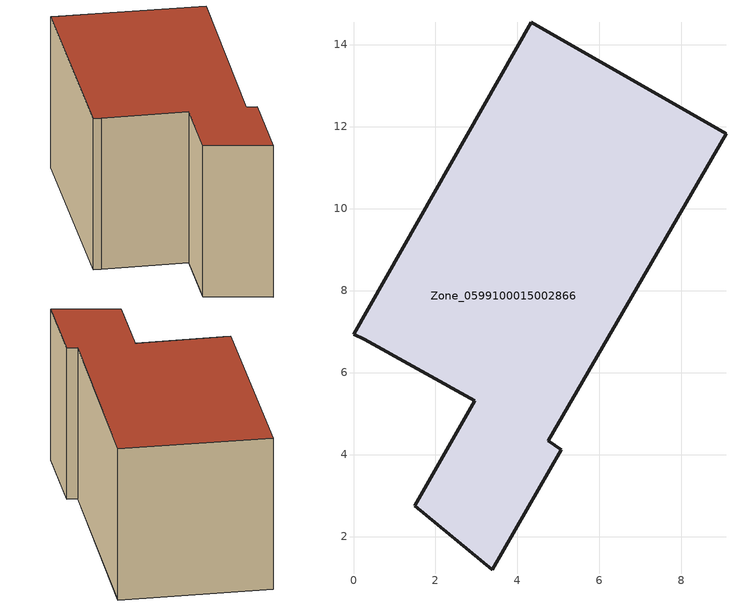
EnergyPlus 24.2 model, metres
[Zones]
Zone_0599100015002866
 floor ground (C_G): 3.38,1.2 1.5,2.75 2.96,5.31 0.27,6.81 0,6.93 4.33,14.54 9.09,11.83 4.75,4.34 5.07,4.12 z0.9
 wall outside (C_F): 4.75,4.34 9.09,11.83 4.33,14.54 0,6.93 0.27,6.81 2.96,5.31 1.5,2.75 3.38,1.2 5.07,4.12 4.75,4.34 z0.9:6.64
 roof outside (C_R): 1.5,2.75 3.38,1.2 5.07,4.12 4.75,4.34 9.09,11.83 4.33,14.54 0,6.93 0.27,6.81 2.96,5.31 z6.64
[BUILDING]
Pand.0599100015002866: North Axis=0; Terrain=City; Loads Convergence Tolerance Value=0.04; Temperature Convergence Tolerance Value=0.4; Solar Distribution=FullExterior; Maximum Number of Warmup Days=25; Minimum Number of Warmup Days=1
[Site:Location]
Rotterdam.The.Hague.AP_ZH_NLD Design_Conditions: Latitude=51.96; Longitude=4.45; Time Zone=1; Elevation=-4.5
[SITE:GROUNDTEMPERATURE:BUILDINGSURFACE]
18, 18, 18, 18, 18, 18, 18, 18, 18, 18, 18, 18
[MATERIAL] Thermal Absorptance=0.9; Solar Absorptance=0.7; Visible Absorptance=0.7
Name | Roughness | Thickness | Conductivity | Density | Specific Heat
G.TI.1946-1964 | MediumSmooth | 0.15 | 1 | 540 | 1210
F.TI.1946-1964 | Rough | 0.3 | 0.857143 | 1920 | 840
R.TI.1946-1964 | MediumRough | 0.2 | 0.277778 | 1500 | 1000
[CONSTRUCTION]
C_G: G.TI.1946-1964
C_F: F.TI.1946-1964
C_R: R.TI.1946-1964
[ZONE]
Zone_0599100015002866: Type=1; Multiplier=1; Ceiling Height=Autocalculate; Volume=Autocalculate; Floor Area=autocalculate; Part of Total Floor Area=Yes
[ZONEINFILTRATION:DESIGNFLOWRATE]
Infil_Zone_0599100015002866: Zone or ZoneList or Space or SpaceList=Zone_0599100015002866; Schedule=AlwaysOn; Design Flow Rate Calculation Method=Flow/Area; Flow Rate per Floor Area=0.003; Constant Term Coefficient=1; Temperature Term Coefficient=0; Velocity Term Coefficient=0; Velocity Squared Term Coefficient=0
[HVACTEMPLATE:ZONE:IDEALLOADSAIRSYSTEM]
Zone_0599100015002866: Maximum Heating Supply Air Temperature=50; Minimum Cooling Supply Air Temperature=13; Maximum Heating Supply Air Humidity Ratio=0.0156; Minimum Cooling Supply Air Humidity Ratio=0.0077; Heating Limit=NoLimit; Cooling Limit=NoLimit; Dehumidification Control Type=ConstantSensibleHeatRatio; Cooling Sensible Heat Ratio=0.7; Dehumidification Setpoint=60; Humidification Control Type=None; Humidification Setpoint=30; Outdoor Air Method=None; Outdoor Air Flow Rate per Person=0.00944; Outdoor Air Flow Rate per Zone Floor Area=0; Outdoor Air Flow Rate per Zone=0; Demand Controlled Ventilation Type=None; Outdoor Air Economizer Type=NoEconomizer; Heat Recovery Type=None; Sensible Heat Recovery Effectiveness=0.7; Latent Heat Recovery Effectiveness=0.65
[ZONECONTROL:THERMOSTAT]
ThermostatControl_Zone_0599100015002866: Zone or ZoneList=Zone_0599100015002866; Control Type Schedule=DualSetpointControlType; Control 1=Thermostat_Zone_0599100015002866; Temperature Difference Between Cutout And Setpoint=0
[THERMOSTATSETPOINT:DUALSETPOINT]
Thermostat_Zone_0599100015002866: Heating Setpoint Temperature Schedule=HeatingSetpoint_Zone_0599100015002866; Cooling Setpoint Temperature Schedule=CoolingSetpoint_Zone_0599100015002866
[SCHEDULE:COMPACT]
HeatingSetpoint_Zone_0599100015002866: Through: 12/31, For: AllDays, Until: 24:00, 21
CoolingSetpoint_Zone_0599100015002866: Through: 12/31, For: AllDays, Until: 24:00, 24
DualSetpointControlType: Through: 12/31, For: AllDays, Until: 24:00, 4
AlwaysOn: Through: 12/31, For: AllDays, Until: 24:00, 1
